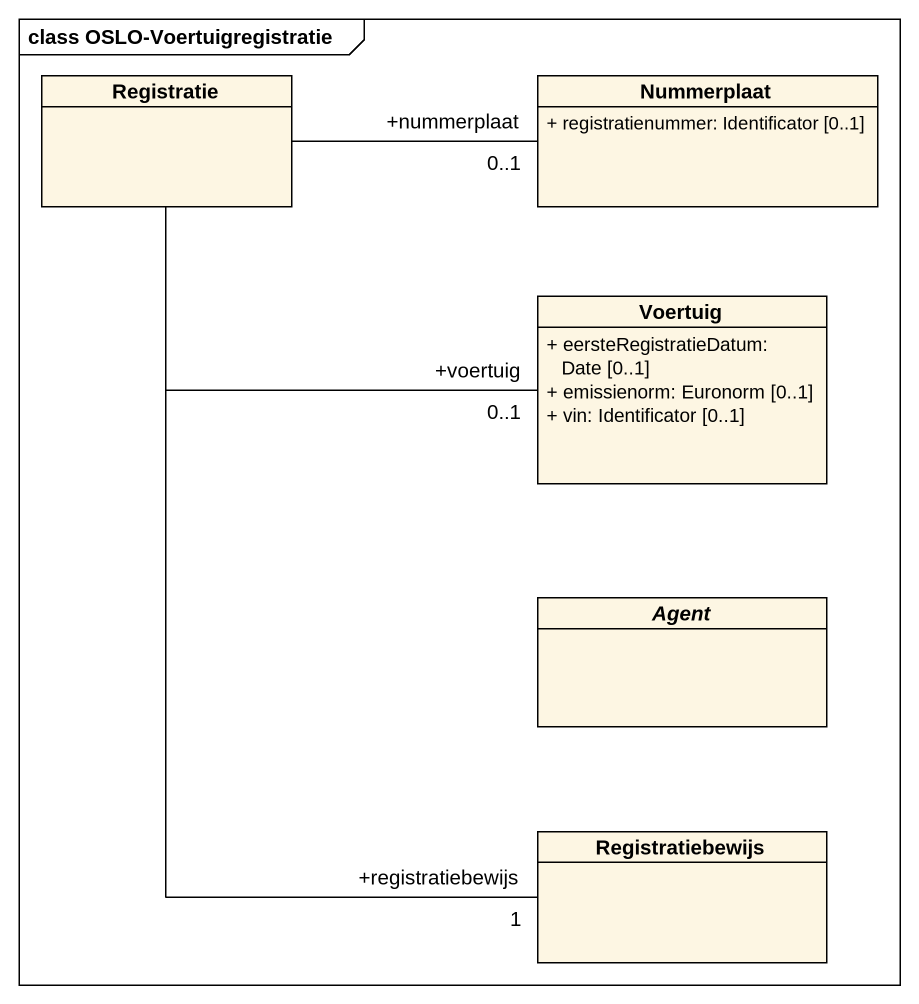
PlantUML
@startuml
mainframe class OSLO-Voertuigregistratie
hide circle
hide empty members
skinparam classAttributeIconSize 0
class Registratie
class Nummerplaat {
  + registratienummer: Identificator [0..1]
}
class Voertuig {
  + eersteRegistratieDatum: Date [0..1]
  + emissienorm: Euronorm [0..1]
  + vin: Identificator [0..1]
}
abstract class "Agent" as Agent_
class Registratiebewijs
Registratie -right- "+nummerplaat\n0..1" Nummerplaat
Registratie -right- "+voertuig\n0..1" Voertuig
Registratie -- "+registratiebewijs\n1" Registratiebewijs
@enduml
